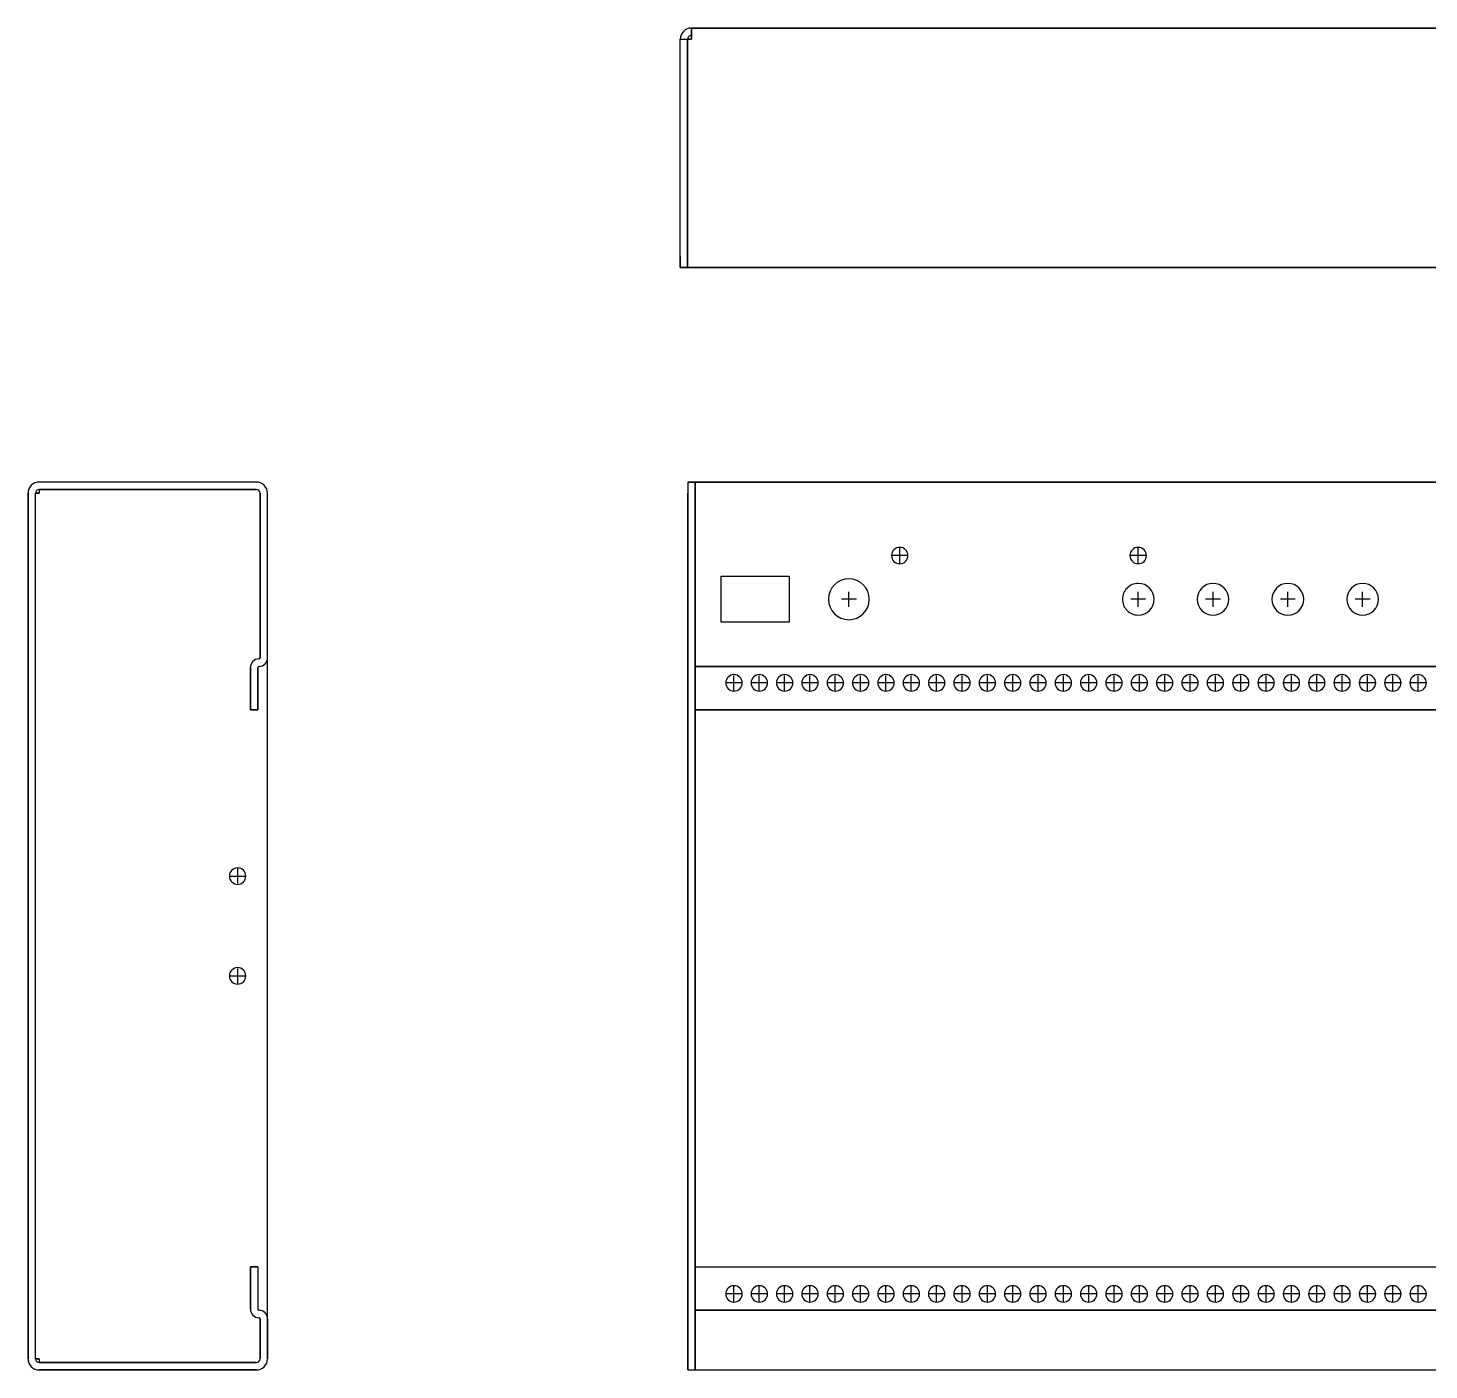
# Model space of a CAD drawing. Header units: millimetres. Extents: x -132 to 387, y -467 to 91.
# Drawn here: x -132.3 to 148.6, y -178 to 91 of the extents above; entities that cross this region are included whole.
import ezdxf

# ---------------------------------------------------------------- set-up
doc = ezdxf.new("R2010")
doc.units = ezdxf.units.MM
doc.layers.get('0').update_dxf_attribs({"lineweight": 25})

msp = doc.modelspace()

# ---------------------------------------------------------------- linework, layer by layer
for p, q in [((0.73, 91.01), (375.73, 91.01)), ((0.73, 91.01), (0.73, 91)), ((375.73, 91.01), (0.73, 91.01)), ((0.73, 91), (0.73, 91.01)), ((0.73, 91.01), (375.73, 91.01)), ((0.73, 91.01), (0.73, 88.75)), ((0.73, 91), (0.73, 90.96)), ((0.73, 90.96), (0.73, 91)), ((0.73, 90.96), (0.73, 90.89)), ((0.73, 90.89), (0.73, 90.96)), ((0.73, 90.89), (0.73, 90.79)), ((0.73, 90.79), (0.73, 90.89)), ((0.73, 90.79), (0.73, 90.67)), ((0.73, 90.67), (0.73, 90.79)), ((0.73, 90.67), (0.73, 90.52)), ((0.73, 90.52), (0.73, 90.67)), ((0.73, 90.52), (0.73, 90.35)), ((0.73, 90.35), (0.73, 90.52)), ((0.73, 90.35), (0.73, 90.16)), ((0.73, 90.16), (0.73, 90.35)), ((0.73, 90.16), (0.73, 89.96)), ((0.73, 89.96), (0.73, 90.16)), ((0.73, 89.96), (0.73, 89.73)), ((0.73, 89.73), (0.73, 89.96)), ((-1.53, 45.25), (-1.53, 88.75)), ((-1.53, 45.25), (-1.53, 88.75)), ((-1.53, 88.75), (-0.03, 88.75)), ((-1.53, 88.75), (-0.03, 88.75)), ((-1.53, 45.25), (-1.53, 88.75)), ((-1.53, 88.75), (-0.03, 88.75)), ((-0.03, 45.25), (-0.02, 88.75)), ((-0.03, 88.75), (-0.03, 45.25)), ((-0.03, 45.25), (-0.02, 88.75)), ((-0.02, 88.75), (-0.03, 45.25)), ((-0.03, 88.75), (-0.03, 45.25)), ((-0.03, 45.25), (-0.03, 88.75)), ((-0.02, 88.75), (0.73, 88.75)), ((-0.02, 88.75), (-0.02, 45.25)), ((0.73, 88.75), (-0.02, 88.75)), ((0.73, 88.75), (-0.02, 88.75)), ((-0.02, 88.75), (-0.02, 45.25)), ((0.73, 89.73), (0.73, 89.51)), ((0.73, 89.51), (0.73, 89.73)), ((0.73, 88.75), (0.73, 89.51)), ((0.73, 89.51), (0.73, 88.75)), ((-1.53, 43), (-1.53, 45.25)), ((-1.53, 43), (-1.53, 45.25)), ((-1.53, 45.25), (-1.53, 43)), ((-0.02, 43), (-0.03, 45.25)), ((-0.03, 45.25), (-0.02, 43)), ((-0.03, 45.25), (-0.03, 43)), ((-0.03, 45.25), (-0.03, 43)), ((-0.02, 45.25), (-0.02, 43)), ((-0.02, 45.25), (-0.02, 42.99)), ((-0.02, 43), (-1.53, 43)), ((-0.03, 43), (-1.53, 43)), ((-1.53, 43), (-0.03, 43)), ((-1.53, 43), (-0.03, 43)), ((5.17, 42.99), (-0.02, 43)), ((-0.02, 43), (5.17, 42.99)), ((376.48, 42.99), (-0.02, 42.99)), ((-0.02, 42.99), (5.17, 42.99)), ((18.77, 42.99), (5.17, 42.99)), ((5.17, 42.99), (18.77, 42.99)), ((26.67, 42.99), (18.77, 42.99)), ((18.77, 42.99), (26.67, 42.99)), ((18.77, 42.99), (26.67, 42.99)), ((34.87, 42.99), (26.67, 42.99)), ((26.67, 42.99), (34.87, 42.99)), ((39.32, 42.99), (34.87, 42.99)), ((34.87, 42.99), (39.32, 42.99)), ((34.87, 42.99), (39.32, 42.99)), ((42.62, 42.99), (39.32, 42.99)), ((39.32, 42.99), (42.62, 42.99)), ((85.59, 42.99), (42.62, 42.99)), ((42.62, 42.99), (85.59, 42.99)), ((42.62, 42.99), (85.59, 42.99)), ((91.94, 42.99), (85.59, 42.99)), ((85.59, 42.99), (91.94, 42.99)), ((100.59, 42.99), (91.94, 42.99)), ((91.94, 42.99), (100.59, 42.99)), ((91.94, 42.99), (100.59, 42.99)), ((106.94, 42.99), (100.59, 42.99)), ((100.59, 42.99), (106.94, 42.99)), ((115.59, 42.99), (106.94, 42.99)), ((106.94, 42.99), (115.59, 42.99)), ((106.94, 42.99), (115.59, 42.99)), ((121.94, 42.99), (115.59, 42.99)), ((115.59, 42.99), (121.94, 42.99)), ((130.59, 42.99), (121.94, 42.99)), ((121.94, 42.99), (130.59, 42.99)), ((121.94, 42.99), (130.59, 42.99)), ((136.94, 42.99), (130.59, 42.99)), ((130.59, 42.99), (136.94, 42.99)), ((147.59, 42.99), (136.94, 42.99)), ((136.94, 42.99), (147.59, 42.99)), ((136.94, 42.99), (147.59, 42.99)), ((153.94, 42.99), (147.59, 42.99)), ((147.59, 42.99), (153.94, 42.99)), ((-86.5, 0), (-130, 0)), ((-86.5, 0), (-130, 0)), ((-86.5, 0), (-130, 0)), ((-86.5, 0), (-130, 0)), ((-86.5, 0), (-130, 0)), ((-86.5, 0), (-130, 0)), ((1.5, 0), (0, 0)), ((0, 0), (0, -2.25)), ((1.5, 0), (0, 0)), ((0, 0), (0, -2.25)), ((0, 0), (0, -2.25)), ((0, 0), (1.5, 0)), ((378.02, 0), (1.5, 0)), ((1.5, 0), (1.5, -2.26)), ((1.5, -2.26), (1.5, 0)), ((1.5, -2.25), (1.5, 0)), ((1.5, 0), (1.5, -2.25)), ((1.51, 0), (378.01, 0)), ((1.51, -2.26), (1.51, 0)), ((1.51, 0), (378.01, 0)), ((1.51, 0), (1.51, -2.26)), ((-132.26, -2.26), (-132.26, -175.76)), ((-132.26, -2.26), (-132.26, -175.76)), ((-132.26, -2.26), (-132.26, -175.76)), ((-132.26, -2.26), (-132.26, -175.76)), ((-132.26, -175.76), (-132.26, -2.26)), ((-130.76, -175.76), (-130.76, -2.26)), ((-130.76, -175.76), (-130.76, -2.26)), ((-130.76, -2.26), (-130, -2.26)), ((-130, -2.26), (-130.76, -2.26)), ((-130.76, -175.76), (-130.76, -2.26)), ((-130.76, -175.76), (-130.76, -2.26)), ((-130.76, -2.26), (-130, -2.26)), ((-130.76, -175.76), (-130.76, -2.26)), ((-86.5, -1.5), (-130, -1.5)), ((-130, -1.5), (-130, -2.26)), ((-130, -1.5), (-86.5, -1.5)), ((-130, -1.5), (-130, -2.26)), ((-130, -1.5), (-86.5, -1.5)), ((-130, -1.5), (-86.5, -1.5)), ((-130, -1.5), (-130, -2.26)), ((-86.5, -1.5), (-130, -1.5)), ((-85.74, -35.26), (-85.74, -2.26)), ((-85.74, -2.26), (-85.74, -35.26)), ((-85.74, -2.26), (-85.74, -35.26)), ((-85.74, -2.26), (-85.74, -35.26)), ((-85.74, -35.26), (-85.74, -2.26)), ((-84.24, -35.26), (-84.24, -2.26)), ((-84.24, -35.26), (-84.24, -2.26)), ((-84.24, -35.26), (-84.24, -2.26)), ((-84.24, -35.26), (-84.24, -2.26)), ((-84.24, -35.26), (-84.24, -2.26)), ((0, -2.25), (0, -175.77)), ((0, -2.25), (0, -175.77)), ((0, -175.77), (0, -2.25)), ((1.5, -175.77), (1.5, -2.25)), ((1.5, -175.77), (1.5, -2.25)), ((1.51, -35.26), (1.5, -2.26)), ((1.5, -2.26), (1.5, -175.76)), ((1.51, -2.26), (1.5, -2.26)), ((1.51, -2.26), (1.51, -35.26)), ((1.51, -2.26), (1.51, -35.26)), ((42.5, -16.25), (42.5, -13.25)), ((90.3, -16.25), (90.3, -13.25)), ((44, -14.75), (41, -14.75)), ((91.8, -14.75), (88.8, -14.75)), ((6.7, -28.1), (6.7, -18.9)), ((6.7, -18.9), (20.3, -18.9)), ((6.7, -28.1), (6.7, -18.9)), ((6.7, -18.9), (20.3, -18.9)), ((20.3, -18.9), (20.3, -28.1)), ((20.3, -18.9), (20.3, -28.1)), ((32.3, -25), (32.3, -22)), ((90.3, -25), (90.3, -22)), ((105.3, -25), (105.3, -22)), ((120.3, -25), (120.3, -22)), ((135.3, -25), (135.3, -22)), ((33.8, -23.5), (30.8, -23.5)), ((91.8, -23.5), (88.8, -23.5)), ((106.8, -23.5), (103.8, -23.5)), ((121.8, -23.5), (118.8, -23.5)), ((136.8, -23.5), (133.8, -23.5)), ((20.3, -28.1), (6.7, -28.1)), ((20.3, -28.1), (6.7, -28.1)), ((-85.96, -35.47), (-85.95, -35.47)), ((-84.25, -167.58), (-84.25, -35.44)), ((-84.25, -167.58), (-84.25, -35.44)), ((-84.25, -167.58), (-84.25, -35.44)), ((1.51, -36.97), (1.51, -35.26)), ((1.51, -36.97), (1.51, -35.26)), ((1.51, -35.26), (1.51, -36.97)), ((-87.67, -45.68), (-87.67, -37.18)), ((-87.67, -45.68), (-87.67, -37.18)), ((-87.67, -37.18), (-87.67, -45.68)), ((-87.67, -45.68), (-87.67, -37.18)), ((-87.67, -37.18), (-87.67, -45.68)), ((-87.67, -45.68), (-87.67, -37.18)), ((-87.67, -37.18), (-87.67, -45.68)), ((-87.67, -45.68), (-87.67, -37.18)), ((-86.17, -37.18), (-86.17, -45.68)), ((-86.17, -45.68), (-86.17, -37.18)), ((-86.17, -45.68), (-86.17, -37.18)), ((-86.17, -45.68), (-86.17, -37.18)), ((-86.17, -45.68), (-86.17, -37.18)), ((-85.95, -36.97), (-85.96, -36.97)), ((-85.96, -36.97), (-85.95, -36.97)), ((-85.96, -36.97), (-85.95, -36.97)), ((-85.96, -36.97), (-85.95, -36.97)), ((-85.96, -36.97), (-85.95, -36.97)), ((378.01, -36.97), (1.51, -36.97)), ((1.51, -37.18), (1.51, -36.97)), ((1.51, -37.18), (1.51, -36.97)), ((1.51, -36.97), (378.01, -36.97)), ((378.01, -36.97), (1.51, -36.97)), ((1.51, -36.97), (1.51, -37.18)), ((1.51, -37.18), (1.51, -45.68)), ((1.51, -45.68), (1.51, -37.18)), ((1.51, -37.18), (1.51, -45.68)), ((9.26, -41.77), (9.26, -38.77)), ((14.34, -41.77), (14.34, -38.77)), ((19.42, -41.77), (19.42, -38.77)), ((24.5, -41.77), (24.5, -38.77)), ((29.58, -41.77), (29.58, -38.77)), ((34.66, -41.77), (34.66, -38.77)), ((39.74, -41.77), (39.74, -38.77)), ((44.82, -41.77), (44.82, -38.77)), ((49.9, -41.77), (49.9, -38.77)), ((54.98, -41.77), (54.98, -38.77)), ((60.06, -41.77), (60.06, -38.77)), ((65.14, -41.77), (65.14, -38.77)), ((70.22, -41.77), (70.22, -38.77)), ((75.3, -41.77), (75.3, -38.77)), ((80.38, -41.77), (80.38, -38.77)), ((85.46, -41.77), (85.46, -38.77)), ((90.54, -41.77), (90.54, -38.77)), ((95.62, -41.77), (95.62, -38.77)), ((100.7, -41.77), (100.7, -38.77)), ((105.78, -41.77), (105.78, -38.77)), ((110.86, -41.77), (110.86, -38.77)), ((115.94, -41.77), (115.94, -38.77)), ((121.02, -41.77), (121.02, -38.77)), ((126.1, -41.77), (126.1, -38.77)), ((131.18, -41.77), (131.18, -38.77)), ((136.26, -41.77), (136.26, -38.77)), ((141.34, -41.77), (141.34, -38.77)), ((146.42, -41.77), (146.42, -38.77)), ((10.76, -40.27), (7.76, -40.27)), ((15.84, -40.27), (12.84, -40.27)), ((20.92, -40.27), (17.92, -40.27)), ((26, -40.27), (23, -40.27)), ((31.08, -40.27), (28.08, -40.27)), ((36.16, -40.27), (33.16, -40.27)), ((41.24, -40.27), (38.24, -40.27)), ((46.32, -40.27), (43.32, -40.27)), ((51.4, -40.27), (48.4, -40.27)), ((56.48, -40.27), (53.48, -40.27)), ((61.56, -40.27), (58.56, -40.27)), ((66.64, -40.27), (63.64, -40.27)), ((71.72, -40.27), (68.72, -40.27)), ((76.8, -40.27), (73.8, -40.27)), ((81.88, -40.27), (78.88, -40.27)), ((86.96, -40.27), (83.96, -40.27)), ((92.04, -40.27), (89.04, -40.27)), ((97.12, -40.27), (94.12, -40.27)), ((102.2, -40.27), (99.2, -40.27)), ((107.28, -40.27), (104.28, -40.27)), ((112.36, -40.27), (109.36, -40.27)), ((117.44, -40.27), (114.44, -40.27)), ((122.52, -40.27), (119.52, -40.27)), ((127.6, -40.27), (124.6, -40.27)), ((132.68, -40.27), (129.68, -40.27)), ((137.76, -40.27), (134.76, -40.27)), ((142.84, -40.27), (139.84, -40.27)), ((147.92, -40.27), (144.92, -40.27)), ((-86.17, -45.68), (-87.67, -45.68)), ((-87.67, -45.68), (-86.17, -45.68)), ((-87.67, -45.68), (-86.17, -45.68)), ((-87.67, -45.68), (-86.17, -45.68)), ((-87.67, -45.68), (-86.17, -45.68)), ((1.51, -45.68), (2.26, -45.68)), ((2.26, -45.68), (1.51, -45.68)), ((1.51, -45.68), (378.01, -45.68)), ((377.26, -45.68), (2.26, -45.68)), ((2.26, -45.68), (377.26, -45.68)), ((-90.25, -77.51), (-90.25, -80.51)), ((-91.75, -79.01), (-88.75, -79.01)), ((-90.25, -97.51), (-90.25, -100.51)), ((-91.75, -99.01), (-88.75, -99.01)), ((-87.67, -165.84), (-87.67, -157.34)), ((-87.67, -157.34), (-86.17, -157.34)), ((-87.67, -157.34), (-86.17, -157.34)), ((-86.17, -157.34), (-87.67, -157.34)), ((-87.67, -157.34), (-87.67, -165.84)), ((-87.67, -157.34), (-86.17, -157.34)), ((-86.17, -157.34), (-87.67, -157.34)), ((-87.67, -157.34), (-87.67, -165.84)), ((-87.67, -157.34), (-86.17, -157.34)), ((-86.17, -157.34), (-87.67, -157.34)), ((-87.67, -157.34), (-87.67, -165.84)), ((-87.67, -157.34), (-86.17, -157.34)), ((-87.67, -157.34), (-87.67, -165.84)), ((-86.17, -157.34), (-86.17, -165.84)), ((-86.17, -157.34), (-86.17, -165.84)), ((-86.17, -157.34), (-86.17, -165.84)), ((-86.17, -157.34), (-86.17, -165.84)), ((-86.17, -157.34), (-86.17, -165.84)), ((1.51, -165.84), (1.51, -157.34)), ((1.51, -157.34), (2.26, -157.34)), ((1.51, -165.84), (1.51, -157.34)), ((1.51, -157.34), (2.26, -157.34)), ((1.51, -165.84), (1.51, -157.34)), ((1.51, -157.34), (378.01, -157.34)), ((2.26, -157.34), (377.26, -157.34)), ((2.26, -157.34), (377.26, -157.34)), ((10.76, -162.77), (7.76, -162.77)), ((9.26, -164.27), (9.26, -161.27)), ((15.84, -162.77), (12.84, -162.77)), ((14.34, -164.27), (14.34, -161.27)), ((20.92, -162.77), (17.92, -162.77)), ((19.42, -164.27), (19.42, -161.27)), ((26, -162.77), (23, -162.77)), ((24.5, -164.27), (24.5, -161.27)), ((31.08, -162.77), (28.08, -162.77)), ((29.58, -164.27), (29.58, -161.27)), ((36.16, -162.77), (33.16, -162.77)), ((34.66, -164.27), (34.66, -161.27)), ((41.24, -162.77), (38.24, -162.77)), ((39.74, -164.27), (39.74, -161.27)), ((46.32, -162.77), (43.32, -162.77)), ((44.82, -164.27), (44.82, -161.27)), ((51.4, -162.77), (48.4, -162.77)), ((49.9, -164.27), (49.9, -161.27)), ((56.48, -162.77), (53.48, -162.77)), ((54.98, -164.27), (54.98, -161.27)), ((61.56, -162.77), (58.56, -162.77)), ((60.06, -164.27), (60.06, -161.27)), ((66.64, -162.77), (63.64, -162.77)), ((65.14, -164.27), (65.14, -161.27)), ((71.72, -162.77), (68.72, -162.77)), ((70.22, -164.27), (70.22, -161.27)), ((76.8, -162.77), (73.8, -162.77)), ((75.3, -164.27), (75.3, -161.27)), ((81.88, -162.77), (78.88, -162.77)), ((80.38, -164.27), (80.38, -161.27)), ((86.96, -162.77), (83.96, -162.77)), ((85.46, -164.27), (85.46, -161.27)), ((92.04, -162.77), (89.04, -162.77)), ((90.54, -164.27), (90.54, -161.27)), ((97.12, -162.77), (94.12, -162.77)), ((95.62, -164.27), (95.62, -161.27)), ((102.2, -162.77), (99.2, -162.77)), ((100.7, -164.27), (100.7, -161.27)), ((107.28, -162.77), (104.28, -162.77)), ((105.78, -164.27), (105.78, -161.27)), ((112.36, -162.77), (109.36, -162.77)), ((110.86, -164.27), (110.86, -161.27)), ((117.44, -162.77), (114.44, -162.77)), ((115.94, -164.27), (115.94, -161.27)), ((122.52, -162.77), (119.52, -162.77)), ((121.02, -164.27), (121.02, -161.27)), ((127.6, -162.77), (124.6, -162.77)), ((126.1, -164.27), (126.1, -161.27)), ((132.68, -162.77), (129.68, -162.77)), ((131.18, -164.27), (131.18, -161.27)), ((137.76, -162.77), (134.76, -162.77)), ((136.26, -164.27), (136.26, -161.27)), ((142.84, -162.77), (139.84, -162.77)), ((141.34, -164.27), (141.34, -161.27)), ((147.92, -162.77), (144.92, -162.77)), ((146.42, -164.27), (146.42, -161.27)), ((9.26, -164.49), (9.26, -164.49)), ((-85.96, -166.05), (-85.95, -166.05)), ((-85.95, -167.55), (-85.96, -167.55)), ((-85.96, -167.55), (-85.95, -167.55)), ((-85.96, -167.55), (-85.95, -167.55)), ((-85.96, -167.55), (-85.95, -167.55)), ((-85.96, -167.55), (-85.95, -167.55)), ((-85.74, -175.76), (-85.74, -167.76)), ((-85.74, -167.76), (-85.74, -175.76)), ((-85.74, -167.76), (-85.74, -175.76)), ((-85.74, -167.76), (-85.74, -175.76)), ((-85.74, -167.76), (-85.74, -175.76)), ((-84.24, -175.76), (-84.24, -167.76)), ((-84.24, -175.76), (-84.24, -167.76)), ((-84.24, -175.76), (-84.24, -167.76)), ((-84.24, -175.76), (-84.24, -167.76)), ((-84.24, -167.76), (-84.24, -175.76)), ((1.5, -175.76), (1.51, -167.76)), ((1.51, -166.05), (1.51, -165.84)), ((1.51, -165.84), (1.51, -166.05)), ((1.51, -166.05), (1.51, -165.84)), ((378.01, -166.05), (1.51, -166.05)), ((1.51, -166.05), (1.51, -167.76)), ((1.51, -167.76), (1.51, -166.05)), ((1.51, -166.05), (378.01, -166.05)), ((1.51, -167.76), (1.51, -166.05)), ((378.01, -166.05), (1.51, -166.05)), ((1.51, -166.05), (378.01, -166.05)), ((1.51, -175.76), (1.51, -167.76)), ((1.51, -175.76), (1.51, -167.76)), ((-130, -175.76), (-130.76, -175.76)), ((-130.76, -175.76), (-130, -175.76)), ((-130.76, -175.76), (-130, -175.76)), ((-130, -175.76), (-130, -176.52)), ((-130, -175.76), (-130, -176.52)), ((-130, -176.52), (-86.5, -176.52)), ((-86.5, -176.52), (-130, -176.52)), ((-86.5, -176.52), (-130, -176.52)), ((-86.5, -176.52), (-130, -176.52)), ((-86.5, -176.52), (-130, -176.52)), ((0, -175.77), (0, -178.02)), ((0, -175.77), (0, -178.02)), ((0, -178.02), (0, -175.77)), ((1.51, -175.76), (1.5, -175.76)), ((1.5, -178.02), (1.5, -175.77)), ((1.5, -175.77), (1.5, -178.02)), ((1.5, -178.02), (1.5, -175.77)), ((1.5, -178.02), (1.5, -175.77)), ((1.51, -175.76), (1.51, -178.02)), ((1.51, -178.02), (1.51, -175.76)), ((-130, -178.02), (-86.5, -178.02)), ((-130, -178.02), (-86.5, -178.02)), ((-130, -178.02), (-86.5, -178.02)), ((-130, -178.02), (-86.5, -178.02)), ((-130, -178.02), (-86.5, -178.02)), ((-86.5, -178.02), (-130, -178.02)), ((0, -178.02), (1.5, -178.02)), ((0, -178.02), (1.5, -178.02)), ((0, -178.02), (1.5, -178.02)), ((1.5, -178.02), (378.01, -178.02)), ((1.51, -178.02), (378.01, -178.02)), ((1.51, -178.02), (378.01, -178.02))]:
    msp.add_line(p, q)
for centre, radius, start, end in [((0.73, 88.75), 2.26, 90.0021, 179.9979), ((0.73, 88.75), 2.26, 90.0021, 179.9979), ((0.73, 88.75), 2.26, 90.0021, 179.9979), ((0.73, 88.75), 0.76, 89.989, 180.011), ((0.73, 88.75), 0.76, 89.989, 180.011), ((0.73, 88.75), 0.76, 89.989, 180.011), ((-130, -2.26), 2.26, 89.9988, 180.0012), ((-130, -2.26), 2.26, 89.9988, 180.0012), ((-130, -2.26), 2.26, 89.9988, 180.0012), ((-130, -2.26), 2.26, 89.9988, 180.0012), ((-130, -2.26), 2.26, 89.9988, 180.0012), ((-86.5, -2.26), 2.26, 359.9988, 90.0012), ((-86.5, -2.26), 2.26, 359.9988, 90.0012), ((-86.5, -2.26), 2.26, 359.9988, 90.0012), ((-86.5, -2.26), 2.26, 359.9988, 90.0012), ((-86.5, -2.26), 2.26, 359.9988, 90.0012), ((-130, -2.26), 0.76, 90.0035, 179.9965), ((-130, -2.26), 0.76, 90.0035, 179.9965), ((-130, -2.26), 0.76, 90.0035, 179.9965), ((-130, -2.26), 0.76, 90.0035, 179.9965), ((-130, -2.26), 0.76, 90.0035, 179.9965), ((-86.5, -2.26), 0.76, 0.0035, 89.9965), ((-86.5, -2.26), 0.76, 0.0035, 89.9965), ((-86.5, -2.26), 0.76, 0.0035, 89.9965), ((-86.5, -2.26), 0.76, 0.0035, 89.9965), ((-86.5, -2.26), 0.76, 0.0035, 89.9965), ((42.5, -14.75), 1.65, 90.0053, 179.9947), ((42.5, -14.75), 1.65, 90.0053, 179.9947), ((42.5, -14.75), 1.65, 0.0053, 89.9947), ((42.5, -14.75), 1.65, 0.0053, 89.9947), ((90.3, -14.75), 1.65, 90.0053, 179.9947), ((90.3, -14.75), 1.65, 90.0053, 179.9947), ((90.3, -14.75), 1.65, 359.9987, 90.0013), ((90.3, -14.75), 1.65, 359.9987, 90.0013), ((42.5, -14.75), 1.65, 180.0053, 269.9947), ((42.5, -14.75), 1.65, 180.0053, 269.9947), ((42.5, -14.75), 1.65, 270.0053, 359.9947), ((42.5, -14.75), 1.65, 270.0053, 359.9947), ((90.3, -14.75), 1.65, 180.0053, 269.9947), ((90.3, -14.75), 1.65, 180.0053, 269.9947), ((90.3, -14.75), 1.65, 269.9987, 0.0013), ((90.3, -14.75), 1.65, 269.9987, 0.0013), ((32.3, -23.5), 4.1, 90.003, 179.997), ((32.3, -23.5), 4.1, 90.003, 179.997), ((32.3, -23.5), 4.1, 0.003, 89.997), ((32.3, -23.5), 4.1, 0.003, 89.997), ((90.3, -23.5), 3.17, 89.9943, 180.0057), ((90.3, -23.5), 3.17, 89.9943, 180.0057), ((90.3, -23.5), 3.18, 0.0001, 89.9999), ((90.3, -23.5), 3.18, 0.0001, 89.9999), ((105.3, -23.5), 3.18, 90.0001, 179.9999), ((105.3, -23.5), 3.18, 90.0001, 179.9999), ((105.3, -23.5), 3.18, 0.0001, 89.9999), ((105.3, -23.5), 3.18, 0.0001, 89.9999), ((120.3, -23.5), 3.18, 90.0001, 179.9999), ((120.3, -23.5), 3.18, 90.0001, 179.9999), ((120.3, -23.5), 3.18, 0.0001, 89.9999), ((120.3, -23.5), 3.18, 0.0001, 89.9999), ((135.3, -23.5), 3.18, 90.0001, 179.9999), ((135.3, -23.5), 3.18, 90.0001, 179.9999), ((135.3, -23.5), 3.18, 0.0001, 89.9999), ((135.3, -23.5), 3.18, 0.0001, 89.9999), ((32.3, -23.5), 4.1, 180.003, 269.997), ((32.3, -23.5), 4.1, 180.003, 269.997), ((32.3, -23.5), 4.1, 270.003, 359.997), ((32.3, -23.5), 4.1, 270.003, 359.997), ((90.3, -23.5), 3.17, 179.9943, 270.0057), ((90.3, -23.5), 3.17, 179.9943, 270.0057), ((90.3, -23.5), 3.18, 270.0001, 359.9999), ((90.3, -23.5), 3.18, 270.0001, 359.9999), ((105.3, -23.5), 3.18, 180.0001, 269.9999), ((105.3, -23.5), 3.18, 180.0001, 269.9999), ((105.3, -23.5), 3.18, 270.0001, 359.9999), ((105.3, -23.5), 3.18, 270.0001, 359.9999), ((120.3, -23.5), 3.18, 180.0001, 269.9999), ((120.3, -23.5), 3.18, 180.0001, 269.9999), ((120.3, -23.5), 3.18, 270.0001, 359.9999), ((120.3, -23.5), 3.18, 270.0001, 359.9999), ((135.3, -23.5), 3.18, 180.0001, 269.9999), ((135.3, -23.5), 3.18, 180.0001, 269.9999), ((135.3, -23.5), 3.18, 270.0001, 359.9999), ((135.3, -23.5), 3.18, 270.0001, 359.9999), ((-85.96, -37.18), 1.71, 90.0003, 179.9997), ((-85.96, -37.18), 1.71, 90.0003, 179.9997), ((-85.96, -37.18), 1.71, 90.0003, 179.9997), ((-85.96, -37.18), 1.71, 90.0003, 179.9997), ((-85.96, -37.18), 1.71, 90.0003, 179.9997), ((-85.95, -35.26), 0.21, 269.9929, 0.0071), ((-85.95, -35.26), 0.21, 269.9929, 0.0071), ((-85.95, -35.26), 0.21, 269.9929, 0.0071), ((-85.95, -35.26), 1.71, 270.0003, 359.9997), ((-85.95, -35.26), 0.21, 269.9929, 0.0071), ((-85.95, -35.26), 1.71, 270.0003, 359.9997), ((-85.95, -35.26), 0.21, 269.9929, 0.0071), ((-85.95, -35.26), 1.71, 270.0003, 359.9997), ((-85.95, -35.26), 1.71, 270.001, 353.7981), ((-85.95, -35.26), 1.71, 270.001, 353.7981), ((-85.94, -35.26), 1.7, 353.7857, 0.0162), ((-85.94, -35.26), 1.7, 353.7857, 0.0162), ((-85.96, -37.18), 0.21, 89.9929, 180.0071), ((-85.96, -37.18), 0.21, 89.9929, 180.0071), ((-85.96, -37.18), 0.21, 89.9929, 180.0071), ((-85.96, -37.18), 0.21, 89.9929, 180.0071), ((-85.96, -37.18), 0.21, 89.9929, 180.0071), ((9.26, -40.27), 1.65, 90.0053, 179.9947), ((9.26, -40.27), 1.65, 90.0053, 179.9947), ((9.26, -40.27), 1.65, 0.0053, 89.9947), ((9.26, -40.27), 1.65, 0.0053, 89.9947), ((14.34, -40.27), 1.65, 90.0053, 179.9947), ((14.34, -40.27), 1.65, 90.0053, 179.9947), ((14.34, -40.27), 1.65, 0.0053, 89.9947), ((14.34, -40.27), 1.65, 0.0053, 89.9947), ((19.42, -40.27), 1.65, 90.0053, 179.9947), ((19.42, -40.27), 1.65, 90.0053, 179.9947), ((19.42, -40.27), 1.65, 0.0053, 89.9947), ((19.42, -40.27), 1.65, 0.0053, 89.9947), ((24.5, -40.27), 1.65, 90.0053, 179.9947), ((24.5, -40.27), 1.65, 90.0053, 179.9947), ((24.5, -40.27), 1.65, 0.0053, 89.9947), ((24.5, -40.27), 1.65, 0.0053, 89.9947), ((29.58, -40.27), 1.65, 90.0053, 179.9947), ((29.58, -40.27), 1.65, 90.0053, 179.9947), ((29.58, -40.27), 1.65, 0.0053, 89.9947), ((29.58, -40.27), 1.65, 0.0053, 89.9947), ((34.66, -40.27), 1.65, 90.0053, 179.9947), ((34.66, -40.27), 1.65, 90.0053, 179.9947), ((34.66, -40.27), 1.65, 0.0053, 89.9947), ((34.66, -40.27), 1.65, 0.0053, 89.9947), ((39.74, -40.27), 1.65, 90.0053, 179.9947), ((39.74, -40.27), 1.65, 90.0053, 179.9947), ((39.74, -40.27), 1.65, 0.0053, 89.9947), ((39.74, -40.27), 1.65, 0.0053, 89.9947), ((44.82, -40.27), 1.65, 90.0053, 179.9947), ((44.82, -40.27), 1.65, 90.0053, 179.9947), ((44.82, -40.27), 1.65, 0.0053, 89.9947), ((44.82, -40.27), 1.65, 0.0053, 89.9947), ((49.9, -40.27), 1.65, 90.0053, 179.9947), ((49.9, -40.27), 1.65, 90.0053, 179.9947), ((49.9, -40.27), 1.65, 0.0053, 89.9947), ((49.9, -40.27), 1.65, 0.0053, 89.9947), ((54.98, -40.27), 1.65, 90.0053, 179.9947), ((54.98, -40.27), 1.65, 90.0053, 179.9947), ((54.98, -40.27), 1.65, 0.0053, 89.9947), ((54.98, -40.27), 1.65, 0.0053, 89.9947), ((60.06, -40.27), 1.65, 90.0053, 179.9947), ((60.06, -40.27), 1.65, 90.0053, 179.9947), ((60.06, -40.27), 1.65, 0.0053, 89.9947), ((60.06, -40.27), 1.65, 0.0053, 89.9947), ((65.14, -40.27), 1.65, 90.0053, 179.9947), ((65.14, -40.27), 1.65, 90.0053, 179.9947), ((65.14, -40.27), 1.65, 0.0053, 89.9947), ((65.14, -40.27), 1.65, 0.0053, 89.9947), ((70.22, -40.27), 1.65, 90.0053, 179.9947), ((70.22, -40.27), 1.65, 90.0053, 179.9947), ((70.22, -40.27), 1.65, 0.0053, 89.9947), ((70.22, -40.27), 1.65, 0.0053, 89.9947), ((75.3, -40.27), 1.65, 90.0053, 179.9947), ((75.3, -40.27), 1.65, 90.0053, 179.9947), ((75.3, -40.27), 1.65, 0.0053, 89.9947), ((75.3, -40.27), 1.65, 0.0053, 89.9947), ((80.38, -40.27), 1.65, 90.0053, 179.9947), ((80.38, -40.27), 1.65, 90.0053, 179.9947), ((80.38, -40.27), 1.65, 0.0053, 89.9947), ((80.38, -40.27), 1.65, 0.0053, 89.9947), ((85.46, -40.27), 1.65, 90.0053, 179.9947), ((85.46, -40.27), 1.65, 90.0053, 179.9947), ((85.46, -40.27), 1.65, 0.0053, 89.9947), ((85.46, -40.27), 1.65, 0.0053, 89.9947), ((90.54, -40.27), 1.65, 90.0053, 179.9947), ((90.54, -40.27), 1.65, 90.0053, 179.9947), ((90.54, -40.27), 1.65, 359.9987, 90.0013), ((90.54, -40.27), 1.65, 359.9987, 90.0013), ((95.62, -40.27), 1.65, 89.9987, 180.0013), ((95.62, -40.27), 1.65, 89.9987, 180.0013), ((95.62, -40.27), 1.65, 359.9987, 90.0013), ((95.62, -40.27), 1.65, 359.9987, 90.0013), ((100.7, -40.27), 1.65, 89.9987, 180.0013), ((100.7, -40.27), 1.65, 89.9987, 180.0013), ((100.7, -40.27), 1.65, 359.9987, 90.0013), ((100.7, -40.27), 1.65, 359.9987, 90.0013), ((105.78, -40.27), 1.65, 89.9987, 180.0013), ((105.78, -40.27), 1.65, 89.9987, 180.0013), ((105.78, -40.27), 1.65, 359.9987, 90.0013), ((105.78, -40.27), 1.65, 359.9987, 90.0013), ((110.86, -40.27), 1.65, 89.9987, 180.0013), ((110.86, -40.27), 1.65, 89.9987, 180.0013), ((110.86, -40.27), 1.65, 359.9987, 90.0013), ((110.86, -40.27), 1.65, 359.9987, 90.0013), ((115.94, -40.27), 1.65, 89.9987, 180.0013), ((115.94, -40.27), 1.65, 89.9987, 180.0013), ((115.94, -40.27), 1.65, 359.9987, 90.0013), ((115.94, -40.27), 1.65, 359.9987, 90.0013), ((121.02, -40.27), 1.65, 89.9987, 180.0013), ((121.02, -40.27), 1.65, 89.9987, 180.0013), ((121.02, -40.27), 1.65, 359.9987, 90.0013), ((121.02, -40.27), 1.65, 359.9987, 90.0013), ((126.1, -40.27), 1.65, 89.9987, 180.0013), ((126.1, -40.27), 1.65, 89.9987, 180.0013), ((126.1, -40.27), 1.65, 359.9987, 90.0013), ((126.1, -40.27), 1.65, 359.9987, 90.0013), ((131.18, -40.27), 1.65, 89.9987, 180.0013), ((131.18, -40.27), 1.65, 89.9987, 180.0013), ((131.18, -40.27), 1.65, 359.9987, 90.0013), ((131.18, -40.27), 1.65, 359.9987, 90.0013), ((136.26, -40.27), 1.65, 89.9987, 180.0013), ((136.26, -40.27), 1.65, 89.9987, 180.0013), ((136.26, -40.27), 1.65, 359.9987, 90.0013), ((136.26, -40.27), 1.65, 359.9987, 90.0013), ((141.34, -40.27), 1.65, 89.9987, 180.0013), ((141.34, -40.27), 1.65, 89.9987, 180.0013), ((141.34, -40.27), 1.65, 359.9987, 90.0013), ((141.34, -40.27), 1.65, 359.9987, 90.0013), ((146.42, -40.27), 1.65, 89.9987, 180.0013), ((146.42, -40.27), 1.65, 89.9987, 180.0013), ((146.42, -40.27), 1.65, 359.9987, 90.0013), ((146.42, -40.27), 1.65, 359.9987, 90.0013), ((9.26, -40.27), 1.65, 180.0053, 269.9947), ((9.26, -40.27), 1.65, 180.0053, 269.9947), ((9.26, -40.27), 1.65, 270.0053, 359.9947), ((9.26, -40.27), 1.65, 270.0053, 359.9947), ((14.34, -40.27), 1.65, 180.0053, 269.9947), ((14.34, -40.27), 1.65, 180.0053, 269.9947), ((14.34, -40.27), 1.65, 270.0053, 359.9947), ((14.34, -40.27), 1.65, 270.0053, 359.9947), ((19.42, -40.27), 1.65, 180.0053, 269.9947), ((19.42, -40.27), 1.65, 180.0053, 269.9947), ((19.42, -40.27), 1.65, 270.0053, 359.9947), ((19.42, -40.27), 1.65, 270.0053, 359.9947), ((24.5, -40.27), 1.65, 180.0053, 269.9947), ((24.5, -40.27), 1.65, 180.0053, 269.9947), ((24.5, -40.27), 1.65, 270.0053, 359.9947), ((24.5, -40.27), 1.65, 270.0053, 359.9947), ((29.58, -40.27), 1.65, 180.0053, 269.9947), ((29.58, -40.27), 1.65, 180.0053, 269.9947), ((29.58, -40.27), 1.65, 270.0053, 359.9947), ((29.58, -40.27), 1.65, 270.0053, 359.9947), ((34.66, -40.27), 1.65, 180.0053, 269.9947), ((34.66, -40.27), 1.65, 180.0053, 269.9947), ((34.66, -40.27), 1.65, 270.0053, 359.9947), ((34.66, -40.27), 1.65, 270.0053, 359.9947), ((39.74, -40.27), 1.65, 180.0053, 269.9947), ((39.74, -40.27), 1.65, 180.0053, 269.9947), ((39.74, -40.27), 1.65, 270.0053, 359.9947), ((39.74, -40.27), 1.65, 270.0053, 359.9947), ((44.82, -40.27), 1.65, 180.0053, 269.9947), ((44.82, -40.27), 1.65, 180.0053, 269.9947), ((44.82, -40.27), 1.65, 270.0053, 359.9947), ((44.82, -40.27), 1.65, 270.0053, 359.9947), ((49.9, -40.27), 1.65, 180.0053, 269.9947), ((49.9, -40.27), 1.65, 180.0053, 269.9947), ((49.9, -40.27), 1.65, 270.0053, 359.9947), ((49.9, -40.27), 1.65, 270.0053, 359.9947), ((54.98, -40.27), 1.65, 180.0053, 269.9947), ((54.98, -40.27), 1.65, 180.0053, 269.9947), ((54.98, -40.27), 1.65, 270.0053, 359.9947), ((54.98, -40.27), 1.65, 270.0053, 359.9947), ((60.06, -40.27), 1.65, 180.0053, 269.9947), ((60.06, -40.27), 1.65, 180.0053, 269.9947), ((60.06, -40.27), 1.65, 270.0053, 359.9947), ((60.06, -40.27), 1.65, 270.0053, 359.9947), ((65.14, -40.27), 1.65, 180.0053, 269.9947), ((65.14, -40.27), 1.65, 180.0053, 269.9947), ((65.14, -40.27), 1.65, 270.0053, 359.9947), ((65.14, -40.27), 1.65, 270.0053, 359.9947), ((70.22, -40.27), 1.65, 180.0053, 269.9947), ((70.22, -40.27), 1.65, 180.0053, 269.9947), ((70.22, -40.27), 1.65, 270.0053, 359.9947), ((70.22, -40.27), 1.65, 270.0053, 359.9947), ((75.3, -40.27), 1.65, 180.0053, 269.9947), ((75.3, -40.27), 1.65, 180.0053, 269.9947), ((75.3, -40.27), 1.65, 270.0053, 359.9947), ((75.3, -40.27), 1.65, 270.0053, 359.9947), ((80.38, -40.27), 1.65, 180.0053, 269.9947), ((80.38, -40.27), 1.65, 180.0053, 269.9947), ((80.38, -40.27), 1.65, 270.0053, 359.9947), ((80.38, -40.27), 1.65, 270.0053, 359.9947), ((85.46, -40.27), 1.65, 180.0053, 269.9947), ((85.46, -40.27), 1.65, 180.0053, 269.9947), ((85.46, -40.27), 1.65, 270.0053, 359.9947), ((85.46, -40.27), 1.65, 270.0053, 359.9947), ((90.54, -40.27), 1.65, 180.0053, 269.9947), ((90.54, -40.27), 1.65, 180.0053, 269.9947), ((90.54, -40.27), 1.65, 269.9987, 0.0013), ((90.54, -40.27), 1.65, 269.9987, 0.0013), ((95.62, -40.27), 1.65, 179.9987, 270.0013), ((95.62, -40.27), 1.65, 179.9987, 270.0013), ((95.62, -40.27), 1.65, 269.9987, 0.0013), ((95.62, -40.27), 1.65, 269.9987, 0.0013), ((100.7, -40.27), 1.65, 179.9987, 270.0013), ((100.7, -40.27), 1.65, 179.9987, 270.0013), ((100.7, -40.27), 1.65, 269.9987, 0.0013), ((100.7, -40.27), 1.65, 269.9987, 0.0013), ((105.78, -40.27), 1.65, 179.9987, 270.0013), ((105.78, -40.27), 1.65, 179.9987, 270.0013), ((105.78, -40.27), 1.65, 269.9987, 0.0013), ((105.78, -40.27), 1.65, 269.9987, 0.0013), ((110.86, -40.27), 1.65, 179.9987, 270.0013), ((110.86, -40.27), 1.65, 179.9987, 270.0013), ((110.86, -40.27), 1.65, 269.9987, 0.0013), ((110.86, -40.27), 1.65, 269.9987, 0.0013), ((115.94, -40.27), 1.65, 179.9987, 270.0013), ((115.94, -40.27), 1.65, 179.9987, 270.0013), ((115.94, -40.27), 1.65, 269.9987, 0.0013), ((115.94, -40.27), 1.65, 269.9987, 0.0013), ((121.02, -40.27), 1.65, 179.9987, 270.0013), ((121.02, -40.27), 1.65, 179.9987, 270.0013), ((121.02, -40.27), 1.65, 269.9987, 0.0013), ((121.02, -40.27), 1.65, 269.9987, 0.0013), ((126.1, -40.27), 1.65, 179.9987, 270.0013), ((126.1, -40.27), 1.65, 179.9987, 270.0013), ((126.1, -40.27), 1.65, 269.9987, 0.0013), ((126.1, -40.27), 1.65, 269.9987, 0.0013), ((131.18, -40.27), 1.65, 179.9987, 270.0013), ((131.18, -40.27), 1.65, 179.9987, 270.0013), ((131.18, -40.27), 1.65, 269.9987, 0.0013), ((131.18, -40.27), 1.65, 269.9987, 0.0013), ((136.26, -40.27), 1.65, 179.9987, 270.0013), ((136.26, -40.27), 1.65, 179.9987, 270.0013), ((136.26, -40.27), 1.65, 269.9987, 0.0013), ((136.26, -40.27), 1.65, 269.9987, 0.0013), ((141.34, -40.27), 1.65, 179.9987, 270.0013), ((141.34, -40.27), 1.65, 179.9987, 270.0013), ((141.34, -40.27), 1.65, 269.9987, 0.0013), ((141.34, -40.27), 1.65, 269.9987, 0.0013), ((146.42, -40.27), 1.65, 179.9987, 270.0013), ((146.42, -40.27), 1.65, 179.9987, 270.0013), ((146.42, -40.27), 1.65, 269.9987, 0.0013), ((146.42, -40.27), 1.65, 269.9987, 0.0013), ((-90.25, -79.01), 1.65, 89.9987, 180.0013), ((-90.25, -79.01), 1.65, 89.9987, 180.0013), ((-90.25, -79.01), 1.65, 359.9987, 90.0013), ((-90.25, -79.01), 1.65, 359.9987, 90.0013), ((-90.25, -79.01), 1.65, 179.9993, 270.0007), ((-90.25, -79.01), 1.65, 179.9993, 270.0007), ((-90.25, -79.01), 1.65, 269.9993, 0.0007), ((-90.25, -79.01), 1.65, 269.9993, 0.0007), ((-90.25, -99.01), 1.65, 89.9993, 180.0007), ((-90.25, -99.01), 1.65, 89.9993, 180.0007), ((-90.25, -99.01), 1.65, 359.9993, 90.0007), ((-90.25, -99.01), 1.65, 359.9993, 90.0007), ((-90.25, -99.01), 1.65, 179.9987, 270.0013), ((-90.25, -99.01), 1.65, 179.9987, 270.0013), ((-90.25, -99.01), 1.65, 269.9987, 0.0013), ((-90.25, -99.01), 1.65, 269.9987, 0.0013), ((9.26, -162.77), 1.65, 90.0053, 179.9947), ((9.26, -162.77), 1.65, 90.0053, 179.9947), ((9.26, -162.77), 1.65, 180.0053, 269.9947), ((9.26, -162.77), 1.65, 180.0053, 269.9947), ((9.26, -162.77), 1.65, 0.0053, 89.9947), ((9.26, -162.77), 1.65, 0.0053, 89.9947), ((9.26, -162.77), 1.65, 270.0053, 359.9947), ((9.26, -162.77), 1.65, 270.0053, 359.9947), ((14.34, -162.77), 1.65, 90.0053, 179.9947), ((14.34, -162.77), 1.65, 90.0053, 179.9947), ((14.34, -162.77), 1.65, 180.0053, 269.9947), ((14.34, -162.77), 1.65, 180.0053, 269.9947), ((14.34, -162.77), 1.65, 0.0053, 89.9947), ((14.34, -162.77), 1.65, 0.0053, 89.9947), ((14.34, -162.77), 1.65, 270.0053, 359.9947), ((14.34, -162.77), 1.65, 270.0053, 359.9947), ((19.42, -162.77), 1.65, 90.0053, 179.9947), ((19.42, -162.77), 1.65, 90.0053, 179.9947), ((19.42, -162.77), 1.65, 180.0053, 269.9947), ((19.42, -162.77), 1.65, 180.0053, 269.9947), ((19.42, -162.77), 1.65, 0.0053, 89.9947), ((19.42, -162.77), 1.65, 0.0053, 89.9947), ((19.42, -162.77), 1.65, 270.0053, 359.9947), ((19.42, -162.77), 1.65, 270.0053, 359.9947), ((24.5, -162.77), 1.65, 90.0053, 179.9947), ((24.5, -162.77), 1.65, 90.0053, 179.9947), ((24.5, -162.77), 1.65, 180.0053, 269.9947), ((24.5, -162.77), 1.65, 180.0053, 269.9947), ((24.5, -162.77), 1.65, 0.0053, 89.9947), ((24.5, -162.77), 1.65, 0.0053, 89.9947), ((24.5, -162.77), 1.65, 270.0053, 359.9947), ((24.5, -162.77), 1.65, 270.0053, 359.9947), ((29.58, -162.77), 1.65, 90.0053, 179.9947), ((29.58, -162.77), 1.65, 90.0053, 179.9947), ((29.58, -162.77), 1.65, 180.0053, 269.9947), ((29.58, -162.77), 1.65, 180.0053, 269.9947), ((29.58, -162.77), 1.65, 0.0053, 89.9947), ((29.58, -162.77), 1.65, 0.0053, 89.9947), ((29.58, -162.77), 1.65, 270.0053, 359.9947), ((29.58, -162.77), 1.65, 270.0053, 359.9947), ((34.66, -162.77), 1.65, 90.0053, 179.9947), ((34.66, -162.77), 1.65, 90.0053, 179.9947), ((34.66, -162.77), 1.65, 180.0053, 269.9947), ((34.66, -162.77), 1.65, 180.0053, 269.9947), ((34.66, -162.77), 1.65, 0.0053, 89.9947), ((34.66, -162.77), 1.65, 0.0053, 89.9947), ((34.66, -162.77), 1.65, 270.0053, 359.9947), ((34.66, -162.77), 1.65, 270.0053, 359.9947), ((39.74, -162.77), 1.65, 90.0053, 179.9947), ((39.74, -162.77), 1.65, 90.0053, 179.9947), ((39.74, -162.77), 1.65, 180.0053, 269.9947), ((39.74, -162.77), 1.65, 180.0053, 269.9947), ((39.74, -162.77), 1.65, 0.0053, 89.9947), ((39.74, -162.77), 1.65, 0.0053, 89.9947), ((39.74, -162.77), 1.65, 270.0053, 359.9947), ((39.74, -162.77), 1.65, 270.0053, 359.9947), ((44.82, -162.77), 1.65, 90.0053, 179.9947), ((44.82, -162.77), 1.65, 90.0053, 179.9947), ((44.82, -162.77), 1.65, 180.0053, 269.9947), ((44.82, -162.77), 1.65, 180.0053, 269.9947), ((44.82, -162.77), 1.65, 0.0053, 89.9947), ((44.82, -162.77), 1.65, 0.0053, 89.9947), ((44.82, -162.77), 1.65, 270.0053, 359.9947), ((44.82, -162.77), 1.65, 270.0053, 359.9947), ((49.9, -162.77), 1.65, 90.0053, 179.9947), ((49.9, -162.77), 1.65, 90.0053, 179.9947), ((49.9, -162.77), 1.65, 180.0053, 269.9947), ((49.9, -162.77), 1.65, 180.0053, 269.9947), ((49.9, -162.77), 1.65, 0.0053, 89.9947), ((49.9, -162.77), 1.65, 0.0053, 89.9947), ((49.9, -162.77), 1.65, 270.0053, 359.9947), ((49.9, -162.77), 1.65, 270.0053, 359.9947), ((54.98, -162.77), 1.65, 90.0053, 179.9947), ((54.98, -162.77), 1.65, 90.0053, 179.9947), ((54.98, -162.77), 1.65, 180.0053, 269.9947), ((54.98, -162.77), 1.65, 180.0053, 269.9947), ((54.98, -162.77), 1.65, 0.0053, 89.9947), ((54.98, -162.77), 1.65, 0.0053, 89.9947), ((54.98, -162.77), 1.65, 270.0053, 359.9947), ((54.98, -162.77), 1.65, 270.0053, 359.9947), ((60.06, -162.77), 1.65, 90.0053, 179.9947), ((60.06, -162.77), 1.65, 90.0053, 179.9947), ((60.06, -162.77), 1.65, 180.0053, 269.9947), ((60.06, -162.77), 1.65, 180.0053, 269.9947), ((60.06, -162.77), 1.65, 0.0053, 89.9947), ((60.06, -162.77), 1.65, 0.0053, 89.9947), ((60.06, -162.77), 1.65, 270.0053, 359.9947), ((60.06, -162.77), 1.65, 270.0053, 359.9947), ((65.14, -162.77), 1.65, 90.0053, 179.9947), ((65.14, -162.77), 1.65, 90.0053, 179.9947), ((65.14, -162.77), 1.65, 180.0053, 269.9947), ((65.14, -162.77), 1.65, 180.0053, 269.9947), ((65.14, -162.77), 1.65, 0.0053, 89.9947), ((65.14, -162.77), 1.65, 0.0053, 89.9947), ((65.14, -162.77), 1.65, 270.0053, 359.9947), ((65.14, -162.77), 1.65, 270.0053, 359.9947), ((70.22, -162.77), 1.65, 90.0053, 179.9947), ((70.22, -162.77), 1.65, 90.0053, 179.9947), ((70.22, -162.77), 1.65, 180.0053, 269.9947), ((70.22, -162.77), 1.65, 180.0053, 269.9947), ((70.22, -162.77), 1.65, 0.0053, 89.9947), ((70.22, -162.77), 1.65, 0.0053, 89.9947), ((70.22, -162.77), 1.65, 270.0053, 359.9947), ((70.22, -162.77), 1.65, 270.0053, 359.9947), ((75.3, -162.77), 1.65, 90.0053, 179.9947), ((75.3, -162.77), 1.65, 90.0053, 179.9947), ((75.3, -162.77), 1.65, 180.0053, 269.9947), ((75.3, -162.77), 1.65, 180.0053, 269.9947), ((75.3, -162.77), 1.65, 0.0053, 89.9947), ((75.3, -162.77), 1.65, 0.0053, 89.9947), ((75.3, -162.77), 1.65, 270.0053, 359.9947), ((75.3, -162.77), 1.65, 270.0053, 359.9947), ((80.38, -162.77), 1.65, 90.0053, 179.9947), ((80.38, -162.77), 1.65, 90.0053, 179.9947), ((80.38, -162.77), 1.65, 180.0053, 269.9947), ((80.38, -162.77), 1.65, 180.0053, 269.9947), ((80.38, -162.77), 1.65, 0.0053, 89.9947), ((80.38, -162.77), 1.65, 0.0053, 89.9947), ((80.38, -162.77), 1.65, 270.0053, 359.9947), ((80.38, -162.77), 1.65, 270.0053, 359.9947), ((85.46, -162.77), 1.65, 90.0053, 179.9947), ((85.46, -162.77), 1.65, 90.0053, 179.9947), ((85.46, -162.77), 1.65, 180.0053, 269.9947), ((85.46, -162.77), 1.65, 180.0053, 269.9947), ((85.46, -162.77), 1.65, 0.0053, 89.9947), ((85.46, -162.77), 1.65, 0.0053, 89.9947), ((85.46, -162.77), 1.65, 270.0053, 359.9947), ((85.46, -162.77), 1.65, 270.0053, 359.9947), ((90.54, -162.77), 1.65, 90.0053, 179.9947), ((90.54, -162.77), 1.65, 90.0053, 179.9947), ((90.54, -162.77), 1.65, 180.0053, 269.9947), ((90.54, -162.77), 1.65, 180.0053, 269.9947), ((90.54, -162.77), 1.65, 359.9987, 90.0013), ((90.54, -162.77), 1.65, 359.9987, 90.0013), ((90.54, -162.77), 1.65, 269.9987, 0.0013), ((90.54, -162.77), 1.65, 269.9987, 0.0013), ((95.62, -162.77), 1.65, 89.9987, 180.0013), ((95.62, -162.77), 1.65, 89.9987, 180.0013), ((95.62, -162.77), 1.65, 179.9987, 270.0013), ((95.62, -162.77), 1.65, 179.9987, 270.0013), ((95.62, -162.77), 1.65, 359.9987, 90.0013), ((95.62, -162.77), 1.65, 359.9987, 90.0013), ((95.62, -162.77), 1.65, 269.9987, 0.0013), ((95.62, -162.77), 1.65, 269.9987, 0.0013), ((100.7, -162.77), 1.65, 89.9987, 180.0013), ((100.7, -162.77), 1.65, 89.9987, 180.0013), ((100.7, -162.77), 1.65, 179.9987, 270.0013), ((100.7, -162.77), 1.65, 179.9987, 270.0013), ((100.7, -162.77), 1.65, 359.9987, 90.0013), ((100.7, -162.77), 1.65, 359.9987, 90.0013), ((100.7, -162.77), 1.65, 269.9987, 0.0013), ((100.7, -162.77), 1.65, 269.9987, 0.0013), ((105.78, -162.77), 1.65, 89.9987, 180.0013), ((105.78, -162.77), 1.65, 89.9987, 180.0013), ((105.78, -162.77), 1.65, 179.9987, 270.0013), ((105.78, -162.77), 1.65, 179.9987, 270.0013), ((105.78, -162.77), 1.65, 359.9987, 90.0013), ((105.78, -162.77), 1.65, 359.9987, 90.0013), ((105.78, -162.77), 1.65, 269.9987, 0.0013), ((105.78, -162.77), 1.65, 269.9987, 0.0013), ((110.86, -162.77), 1.65, 89.9987, 180.0013), ((110.86, -162.77), 1.65, 89.9987, 180.0013), ((110.86, -162.77), 1.65, 179.9987, 270.0013), ((110.86, -162.77), 1.65, 179.9987, 270.0013), ((110.86, -162.77), 1.65, 359.9987, 90.0013), ((110.86, -162.77), 1.65, 359.9987, 90.0013), ((110.86, -162.77), 1.65, 269.9987, 0.0013), ((110.86, -162.77), 1.65, 269.9987, 0.0013), ((115.94, -162.77), 1.65, 89.9987, 180.0013), ((115.94, -162.77), 1.65, 89.9987, 180.0013), ((115.94, -162.77), 1.65, 179.9987, 270.0013), ((115.94, -162.77), 1.65, 179.9987, 270.0013), ((115.94, -162.77), 1.65, 359.9987, 90.0013), ((115.94, -162.77), 1.65, 359.9987, 90.0013), ((115.94, -162.77), 1.65, 269.9987, 0.0013), ((115.94, -162.77), 1.65, 269.9987, 0.0013), ((121.02, -162.77), 1.65, 89.9987, 180.0013), ((121.02, -162.77), 1.65, 89.9987, 180.0013), ((121.02, -162.77), 1.65, 179.9987, 270.0013), ((121.02, -162.77), 1.65, 179.9987, 270.0013), ((121.02, -162.77), 1.65, 359.9987, 90.0013), ((121.02, -162.77), 1.65, 359.9987, 90.0013), ((121.02, -162.77), 1.65, 269.9987, 0.0013), ((121.02, -162.77), 1.65, 269.9987, 0.0013), ((126.1, -162.77), 1.65, 89.9987, 180.0013), ((126.1, -162.77), 1.65, 89.9987, 180.0013), ((126.1, -162.77), 1.65, 179.9987, 270.0013), ((126.1, -162.77), 1.65, 179.9987, 270.0013), ((126.1, -162.77), 1.65, 359.9987, 90.0013), ((126.1, -162.77), 1.65, 359.9987, 90.0013), ((126.1, -162.77), 1.65, 269.9987, 0.0013), ((126.1, -162.77), 1.65, 269.9987, 0.0013), ((131.18, -162.77), 1.65, 89.9987, 180.0013), ((131.18, -162.77), 1.65, 89.9987, 180.0013), ((131.18, -162.77), 1.65, 179.9987, 270.0013), ((131.18, -162.77), 1.65, 179.9987, 270.0013), ((131.18, -162.77), 1.65, 359.9987, 90.0013), ((131.18, -162.77), 1.65, 359.9987, 90.0013), ((131.18, -162.77), 1.65, 269.9987, 0.0013), ((131.18, -162.77), 1.65, 269.9987, 0.0013), ((136.26, -162.77), 1.65, 89.9987, 180.0013), ((136.26, -162.77), 1.65, 89.9987, 180.0013), ((136.26, -162.77), 1.65, 179.9987, 270.0013), ((136.26, -162.77), 1.65, 179.9987, 270.0013), ((136.26, -162.77), 1.65, 359.9987, 90.0013), ((136.26, -162.77), 1.65, 359.9987, 90.0013), ((136.26, -162.77), 1.65, 269.9987, 0.0013), ((136.26, -162.77), 1.65, 269.9987, 0.0013), ((141.34, -162.77), 1.65, 89.9987, 180.0013), ((141.34, -162.77), 1.65, 89.9987, 180.0013), ((141.34, -162.77), 1.65, 179.9987, 270.0013), ((141.34, -162.77), 1.65, 179.9987, 270.0013), ((141.34, -162.77), 1.65, 359.9987, 90.0013), ((141.34, -162.77), 1.65, 359.9987, 90.0013), ((141.34, -162.77), 1.65, 269.9987, 0.0013), ((141.34, -162.77), 1.65, 269.9987, 0.0013), ((146.42, -162.77), 1.65, 89.9987, 180.0013), ((146.42, -162.77), 1.65, 89.9987, 180.0013), ((146.42, -162.77), 1.65, 179.9987, 270.0013), ((146.42, -162.77), 1.65, 179.9987, 270.0013), ((146.42, -162.77), 1.65, 359.9987, 90.0013), ((146.42, -162.77), 1.65, 359.9987, 90.0013), ((146.42, -162.77), 1.65, 269.9987, 0.0013), ((146.42, -162.77), 1.65, 269.9987, 0.0013), ((-85.96, -165.84), 1.71, 180.0003, 269.9997), ((-85.96, -165.84), 1.71, 180.0003, 269.9997), ((-85.96, -165.84), 1.71, 180.0003, 269.9997), ((-85.96, -165.84), 1.71, 180.0003, 269.9997), ((-85.96, -165.84), 1.71, 180.0003, 269.9997), ((-85.96, -165.84), 0.21, 179.9929, 270.0071), ((-85.96, -165.84), 0.21, 179.9929, 270.0071), ((-85.96, -165.84), 0.21, 179.9929, 270.0071), ((-85.96, -165.84), 0.21, 179.9929, 270.0071), ((-85.96, -165.84), 0.21, 179.9929, 270.0071), ((-85.95, -167.76), 1.71, 6.2019, 89.999), ((-85.95, -167.76), 1.71, 6.2019, 89.999), ((-85.95, -167.76), 1.71, 0.0003, 89.9997), ((-85.95, -167.76), 1.71, 0.0003, 89.9997), ((-85.95, -167.76), 1.71, 0.0003, 89.9997), ((-85.95, -167.76), 0.21, 359.9929, 90.0071), ((-85.95, -167.76), 0.21, 359.9929, 90.0071), ((-85.95, -167.76), 0.21, 359.9929, 90.0071), ((-85.95, -167.76), 0.21, 359.9929, 90.0071), ((-85.95, -167.76), 0.21, 359.9929, 90.0071), ((-85.94, -167.76), 1.7, 359.9838, 6.2143), ((-85.94, -167.76), 1.7, 359.9838, 6.2143), ((-130, -175.76), 2.26, 179.9988, 270.0012), ((-130, -175.76), 2.26, 179.9988, 270.0012), ((-130, -175.76), 2.26, 179.9988, 270.0012), ((-130, -175.76), 2.26, 179.9988, 270.0012), ((-130, -175.76), 2.26, 179.9988, 270.0012), ((-130, -175.76), 0.76, 180.0035, 269.9965), ((-130, -175.76), 0.76, 180.0035, 269.9965), ((-130, -175.76), 0.76, 180.0035, 269.9965), ((-130, -175.76), 0.76, 180.0035, 269.9965), ((-130, -175.76), 0.76, 180.0035, 269.9965), ((-86.5, -175.76), 2.26, 269.9988, 0.0012), ((-86.5, -175.76), 0.76, 270.0035, 359.9965), ((-86.5, -175.76), 2.26, 269.9988, 0.0012), ((-86.5, -175.76), 0.76, 270.0035, 359.9965), ((-86.5, -175.76), 2.26, 269.9988, 0.0012), ((-86.5, -175.76), 0.76, 270.0035, 359.9965), ((-86.5, -175.76), 2.26, 269.9988, 0.0012), ((-86.5, -175.76), 0.76, 270.0035, 359.9965), ((-86.5, -175.76), 2.26, 269.9988, 0.0012), ((-86.5, -175.76), 0.76, 270.0035, 359.9965)]:
    msp.add_arc(centre, radius, start, end)

doc.saveas('drawing.dxf')
